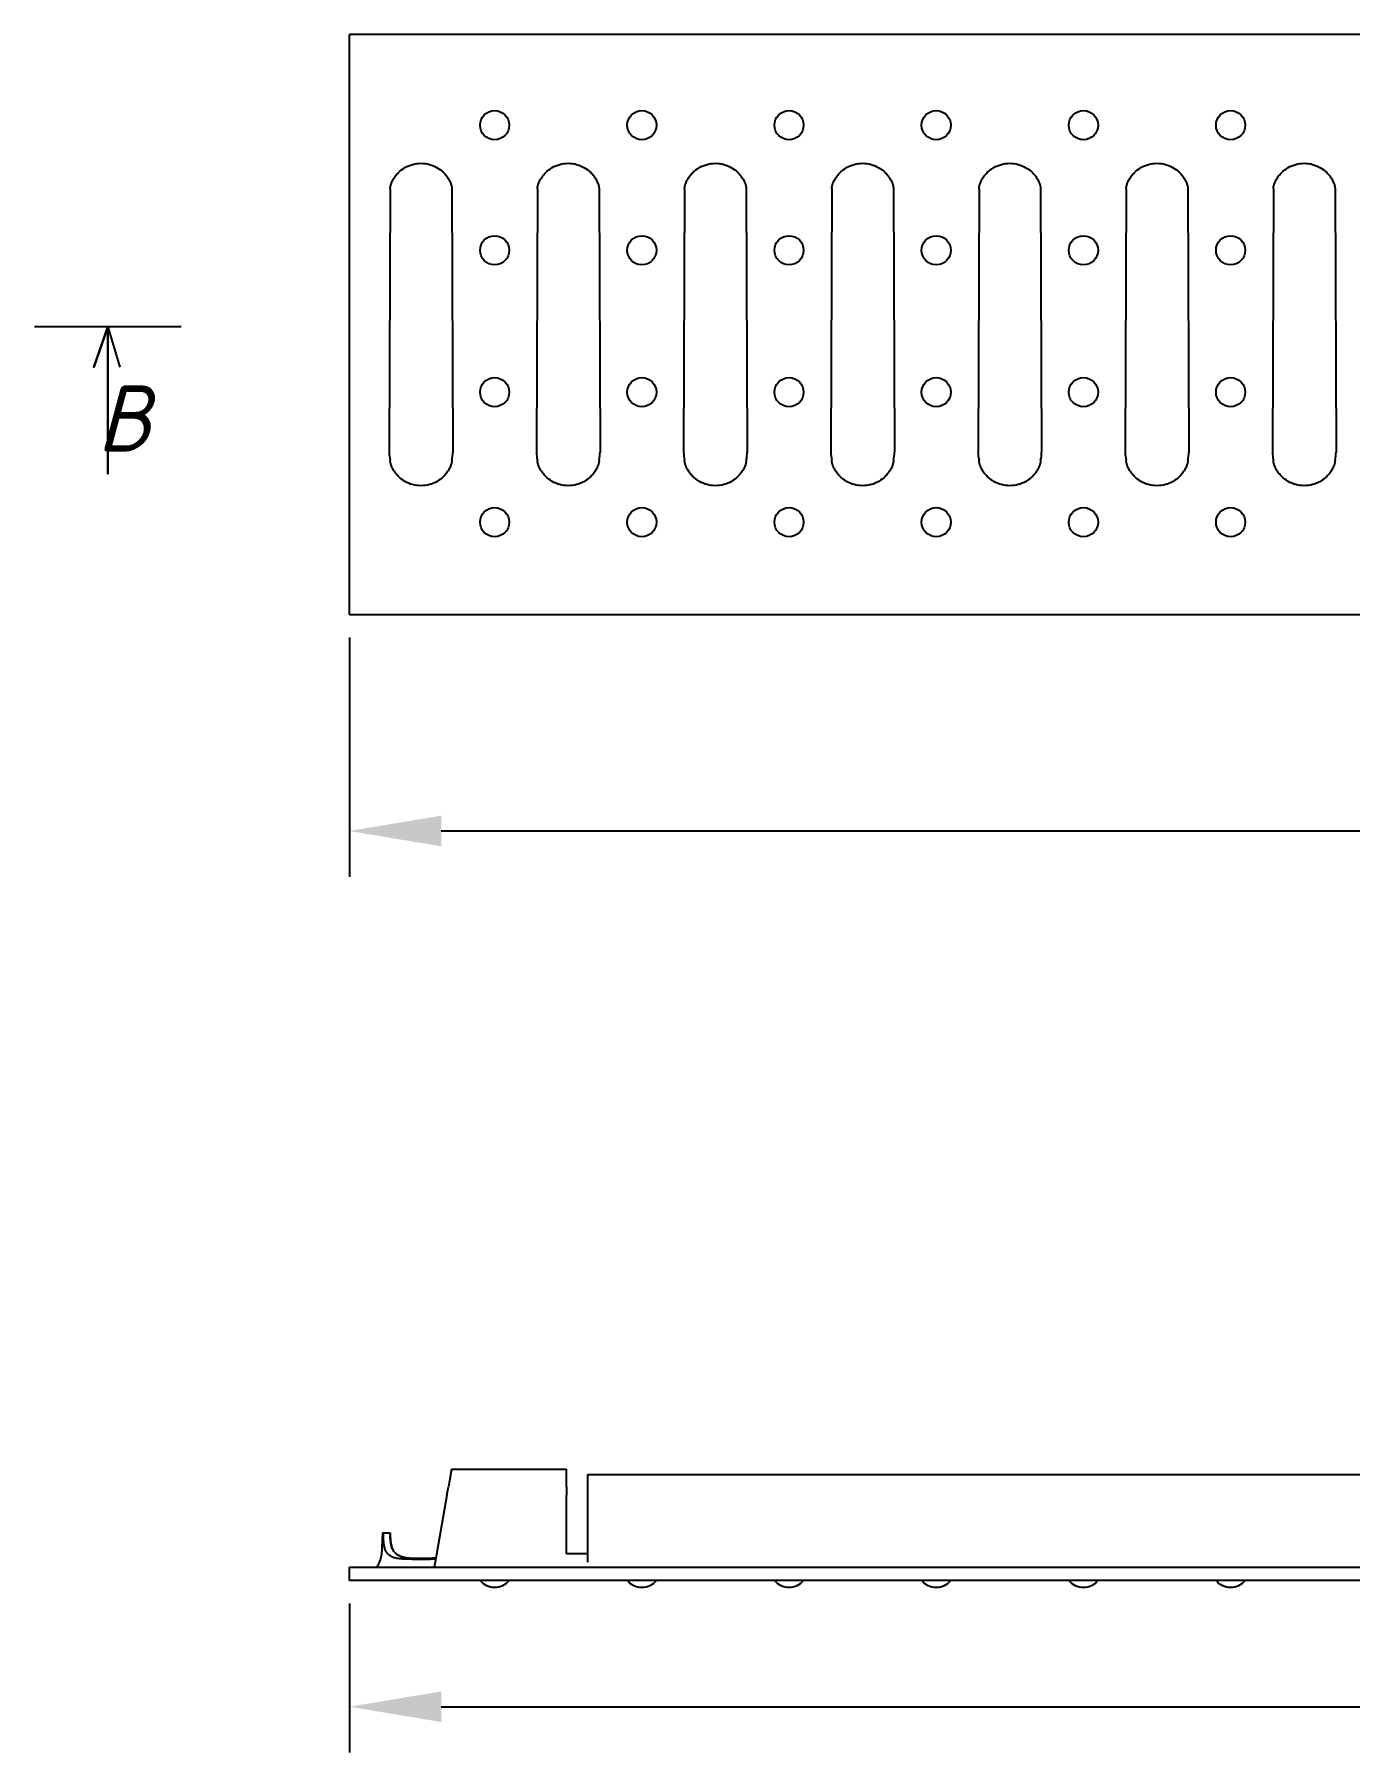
# Model space of a CAD drawing. Header units: millimetres. Extents: x 29006 to 29645, y 5570 to 5801.
# Drawn here: x 29009.59 to 29045.4, y 5715.11 to 5761.89 of the extents above; entities that cross this region are included whole.
import ezdxf

# ---------------------------------------------------------------- set-up
doc = ezdxf.new("R2010")
doc.units = ezdxf.units.MM
doc.styles.add('GOST-2.304_Type-B_italic', font='')
doc.styles.get('GOST-2.304_Type-B_italic').set_extended_font_data('GOST Common', italic=True)
doc.dimstyles.new('ISO-25', dxfattribs={"dimtxt": 2.5, "dimasz": 2.5, "dimexe": 1.25, "dimexo": 0.625, "dimtad": 1, "dimtoh": 1, "dimtxsty": 'GOST-2.304_Type-B_italic', "dimcen": 2.5, "dimadec": 0, "dimazin": 0, "dimtfac": 1, "dimtmove": 0, "dimatfit": 3, "dimfxl": 1, "dimarcsym": 0})

# ---------------------------------------------------------------- blocks, each defined once
blk = doc.blocks.new('*D45')
at = {"color": 0, "lineweight": -2, "transparency": 16777216}
for p, q in [((29018.167, 5745.463), (29018.167, 5738.948)), ((29118.167, 5745.463), (29118.167, 5738.948)), ((29020.667, 5740.198), (29115.667, 5740.198))]:
    blk.add_line(p, q, dxfattribs=at)
at = {"color": 0, "transparency": 16777216}
for points in [[(29020.667, 5740.614), (29020.667, 5739.781), (29018.167, 5740.198)], [(29115.667, 5740.614), (29115.667, 5739.781), (29118.167, 5740.198)]]:
    blk.add_solid(points, dxfattribs=at)
at = {"layer": 'Defpoints', "color": 0, "transparency": 16777216}
for p in [(29018.167, 5746.088), (29118.167, 5746.088), (29118.167, 5740.198)]:
    blk.add_point(p, dxfattribs=at)
at = {"color": 0, "transparency": 16777216, "insert": (29068.167, 5742.073), "char_height": 2.5, "attachment_point": 5, "style": 'GOST-2.304_Type-B_italic'}
blk.add_mtext('1000', dxfattribs=at)
blk = doc.blocks.new('*D46')
at = {"color": 0, "lineweight": -2, "transparency": 16777216}
for p, q in [((29018.167, 5719.17), (29018.167, 5715.106)), ((29117.987, 5719.17), (29117.987, 5715.106)), ((29020.667, 5716.356), (29115.487, 5716.356))]:
    blk.add_line(p, q, dxfattribs=at)
at = {"color": 0, "transparency": 16777216}
for points in [[(29020.667, 5716.773), (29020.667, 5715.939), (29018.167, 5716.356)], [(29115.487, 5716.773), (29115.487, 5715.939), (29117.987, 5716.356)]]:
    blk.add_solid(points, dxfattribs=at)
at = {"layer": 'Defpoints', "color": 0, "transparency": 16777216}
for p in [(29018.167, 5719.795), (29117.987, 5719.795), (29117.987, 5716.356)]:
    blk.add_point(p, dxfattribs=at)
at = {"color": 0, "transparency": 16777216, "insert": (29068.077, 5718.231), "char_height": 2.5, "attachment_point": 5, "style": 'GOST-2.304_Type-B_italic'}
blk.add_mtext('1000', dxfattribs=at)

msp = doc.modelspace()

# ---------------------------------------------------------------- linework, layer by layer
at = {"color": 0}
for p, q in [((29018.167, 5746.088), (29018.167, 5761.887)), ((29068.038, 5761.887), (29018.167, 5761.887)), ((29019.281, 5757.682), (29019.253, 5750.509)), ((29020.957, 5757.682), (29020.985, 5750.509)), ((29023.288, 5757.682), (29023.26, 5750.509)), ((29024.964, 5757.682), (29024.992, 5750.509)), ((29027.295, 5757.682), (29027.267, 5750.509)), ((29028.971, 5757.682), (29028.999, 5750.509)), ((29031.302, 5757.696), (29031.274, 5750.523)), ((29032.979, 5757.696), (29033.006, 5750.523)), ((29035.309, 5757.682), (29035.282, 5750.509)), ((29036.986, 5757.682), (29037.013, 5750.509)), ((29039.316, 5757.682), (29039.289, 5750.509)), ((29040.993, 5757.682), (29041.02, 5750.509)), ((29043.323, 5757.682), (29043.296, 5750.509)), ((29045, 5757.682), (29045.028, 5750.509)), ((29018.167, 5746.088), (29068.038, 5746.088)), ((29018.167, 5742.768), (29018.167, 5742.588)), ((29020.947, 5722.825), (29020.862, 5722.343)), ((29020.947, 5722.825), (29024.083, 5722.825)), ((29024.083, 5722.343), (29024.083, 5722.825)), ((29024.661, 5722.219), (29024.661, 5722.681)), ((29024.661, 5722.681), (29068.038, 5722.681)), ((29020.822, 5722.117), (29020.862, 5722.343)), ((29024.083, 5722.343), (29024.083, 5722.117)), ((29024.661, 5721.975), (29024.661, 5722.219)), ((29020.822, 5722.117), (29020.5, 5720.291)), ((29024.083, 5720.516), (29024.083, 5722.117)), ((29024.661, 5720.329), (29024.661, 5721.975)), ((29019.072, 5721.093), (29019.039, 5720.486)), ((29019.072, 5721.093), (29019.095, 5721.093)), ((29019.095, 5721.093), (29019.281, 5721.093)), ((29019.869, 5720.372), (29020.369, 5720.372)), ((29024.661, 5720.516), (29024.083, 5720.516)), ((29024.661, 5720.291), (29024.661, 5720.329)), ((29018.167, 5720.156), (29068.411, 5720.156)), ((29018.167, 5719.795), (29018.167, 5720.156)), ((29020.5, 5720.291), (29020.476, 5720.156)), ((29068.038, 5719.795), (29018.167, 5719.795)), ((29022.118, 5719.607), (29022.126, 5719.607)), ((29026.126, 5719.607), (29026.134, 5719.607)), ((29030.133, 5719.607), (29030.141, 5719.607)), ((29034.14, 5719.607), (29034.148, 5719.607)), ((29038.147, 5719.607), (29038.155, 5719.607)), ((29042.154, 5719.607), (29042.162, 5719.607))]:
    msp.add_line(p, q, dxfattribs=at)
at = {"color": 0, "flags": 128}
for points in [[(29019.505, 5758.124), (29019.545, 5758.16), (29019.587, 5758.195), (29019.633, 5758.228), (29019.68, 5758.258), (29019.731, 5758.285), (29019.782, 5758.309), (29019.836, 5758.329), (29019.891, 5758.346), (29019.947, 5758.359), (29020.004, 5758.369), (29020.062, 5758.374), (29020.12, 5758.376), (29020.178, 5758.374), (29020.235, 5758.368), (29020.292, 5758.359), (29020.348, 5758.345), (29020.403, 5758.329), (29020.457, 5758.308), (29020.509, 5758.284), (29020.559, 5758.257), (29020.606, 5758.227), (29020.65, 5758.195), (29020.693, 5758.16), (29020.733, 5758.124)], [(29023.512, 5758.124), (29023.552, 5758.16), (29023.595, 5758.195), (29023.64, 5758.228), (29023.688, 5758.258), (29023.738, 5758.285), (29023.79, 5758.309), (29023.843, 5758.329), (29023.898, 5758.346), (29023.955, 5758.359), (29024.012, 5758.369), (29024.069, 5758.374), (29024.127, 5758.376), (29024.185, 5758.374), (29024.242, 5758.368), (29024.299, 5758.359), (29024.355, 5758.345), (29024.41, 5758.329), (29024.464, 5758.308), (29024.516, 5758.284), (29024.566, 5758.257), (29024.613, 5758.227), (29024.658, 5758.195), (29024.7, 5758.16), (29024.74, 5758.124)], [(29027.519, 5758.124), (29027.559, 5758.16), (29027.602, 5758.195), (29027.647, 5758.228), (29027.695, 5758.258), (29027.745, 5758.285), (29027.797, 5758.309), (29027.85, 5758.329), (29027.906, 5758.346), (29027.962, 5758.359), (29028.019, 5758.369), (29028.076, 5758.374), (29028.134, 5758.376), (29028.192, 5758.374), (29028.25, 5758.368), (29028.307, 5758.359), (29028.363, 5758.345), (29028.418, 5758.329), (29028.471, 5758.308), (29028.523, 5758.284), (29028.573, 5758.257), (29028.62, 5758.227), (29028.665, 5758.195), (29028.707, 5758.16), (29028.747, 5758.124)], [(29031.526, 5758.124), (29031.566, 5758.16), (29031.609, 5758.195), (29031.654, 5758.228), (29031.702, 5758.258), (29031.752, 5758.285), (29031.804, 5758.309), (29031.858, 5758.329), (29031.913, 5758.346), (29031.969, 5758.359), (29032.026, 5758.369), (29032.083, 5758.374), (29032.141, 5758.376), (29032.199, 5758.374), (29032.257, 5758.368), (29032.314, 5758.359), (29032.37, 5758.345), (29032.425, 5758.329), (29032.478, 5758.308), (29032.53, 5758.284), (29032.58, 5758.257), (29032.627, 5758.227), (29032.672, 5758.195), (29032.714, 5758.16), (29032.754, 5758.124)], [(29035.534, 5758.124), (29035.574, 5758.16), (29035.616, 5758.195), (29035.661, 5758.228), (29035.709, 5758.258), (29035.759, 5758.285), (29035.811, 5758.309), (29035.865, 5758.329), (29035.92, 5758.346), (29035.976, 5758.359), (29036.033, 5758.369), (29036.091, 5758.374), (29036.148, 5758.376), (29036.206, 5758.374), (29036.264, 5758.368), (29036.321, 5758.359), (29036.377, 5758.345), (29036.432, 5758.329), (29036.486, 5758.308), (29036.538, 5758.284), (29036.587, 5758.257), (29036.634, 5758.227), (29036.679, 5758.195), (29036.721, 5758.16), (29036.761, 5758.124)], [(29039.541, 5758.124), (29039.581, 5758.16), (29039.623, 5758.195), (29039.668, 5758.228), (29039.716, 5758.258), (29039.766, 5758.285), (29039.818, 5758.309), (29039.872, 5758.329), (29039.927, 5758.346), (29039.983, 5758.359), (29040.04, 5758.369), (29040.098, 5758.374), (29040.156, 5758.376), (29040.214, 5758.374), (29040.271, 5758.368), (29040.328, 5758.359), (29040.384, 5758.345), (29040.439, 5758.329), (29040.493, 5758.308), (29040.545, 5758.284), (29040.594, 5758.257), (29040.642, 5758.227), (29040.686, 5758.195), (29040.729, 5758.16), (29040.769, 5758.124)], [(29043.548, 5758.124), (29043.588, 5758.16), (29043.63, 5758.195), (29043.675, 5758.228), (29043.723, 5758.258), (29043.773, 5758.285), (29043.825, 5758.309), (29043.879, 5758.329), (29043.934, 5758.346), (29043.99, 5758.359), (29044.047, 5758.369), (29044.105, 5758.374), (29044.163, 5758.376), (29044.221, 5758.374), (29044.278, 5758.368), (29044.335, 5758.359), (29044.391, 5758.345), (29044.446, 5758.329), (29044.5, 5758.308), (29044.552, 5758.284), (29044.602, 5758.257), (29044.649, 5758.227), (29044.693, 5758.195), (29044.736, 5758.16), (29044.776, 5758.124)], [(29019.281, 5757.682), (29019.28, 5757.688), (29019.28, 5757.696), (29019.281, 5757.706), (29019.282, 5757.717), (29019.284, 5757.729), (29019.287, 5757.742), (29019.29, 5757.757), (29019.294, 5757.773), (29019.299, 5757.79), (29019.304, 5757.808), (29019.311, 5757.827), (29019.318, 5757.846), (29019.326, 5757.866), (29019.336, 5757.887), (29019.347, 5757.91), (29019.359, 5757.933), (29019.373, 5757.957), (29019.388, 5757.982), (29019.405, 5758.007), (29019.423, 5758.031), (29019.442, 5758.056), (29019.462, 5758.079), (29019.483, 5758.101), (29019.505, 5758.124)], [(29020.733, 5758.124), (29020.755, 5758.101), (29020.775, 5758.079), (29020.795, 5758.056), (29020.814, 5758.031), (29020.833, 5758.007), (29020.849, 5757.982), (29020.865, 5757.957), (29020.879, 5757.933), (29020.891, 5757.91), (29020.902, 5757.887), (29020.912, 5757.866), (29020.92, 5757.846), (29020.927, 5757.827), (29020.934, 5757.808), (29020.939, 5757.79), (29020.944, 5757.773), (29020.948, 5757.757), (29020.951, 5757.742), (29020.954, 5757.729), (29020.955, 5757.717), (29020.957, 5757.706), (29020.957, 5757.696), (29020.957, 5757.688), (29020.957, 5757.682)], [(29023.288, 5757.682), (29023.287, 5757.688), (29023.288, 5757.696), (29023.288, 5757.706), (29023.29, 5757.717), (29023.291, 5757.729), (29023.294, 5757.742), (29023.297, 5757.757), (29023.301, 5757.773), (29023.306, 5757.79), (29023.311, 5757.808), (29023.318, 5757.827), (29023.325, 5757.846), (29023.333, 5757.866), (29023.343, 5757.887), (29023.354, 5757.91), (29023.366, 5757.933), (29023.38, 5757.957), (29023.395, 5757.982), (29023.412, 5758.007), (29023.43, 5758.031), (29023.45, 5758.056), (29023.469, 5758.079), (29023.49, 5758.101), (29023.512, 5758.124)], [(29024.74, 5758.124), (29024.762, 5758.101), (29024.783, 5758.079), (29024.802, 5758.056), (29024.822, 5758.031), (29024.84, 5758.007), (29024.857, 5757.982), (29024.872, 5757.957), (29024.886, 5757.933), (29024.898, 5757.91), (29024.909, 5757.887), (29024.919, 5757.866), (29024.927, 5757.846), (29024.934, 5757.827), (29024.941, 5757.808), (29024.946, 5757.79), (29024.951, 5757.773), (29024.955, 5757.757), (29024.958, 5757.742), (29024.961, 5757.729), (29024.962, 5757.717), (29024.964, 5757.706), (29024.964, 5757.696), (29024.965, 5757.688), (29024.964, 5757.682)], [(29027.295, 5757.682), (29027.295, 5757.688), (29027.295, 5757.696), (29027.295, 5757.706), (29027.297, 5757.717), (29027.298, 5757.729), (29027.301, 5757.742), (29027.304, 5757.757), (29027.308, 5757.773), (29027.313, 5757.79), (29027.318, 5757.808), (29027.325, 5757.827), (29027.332, 5757.846), (29027.34, 5757.866), (29027.35, 5757.887), (29027.361, 5757.91), (29027.373, 5757.933), (29027.387, 5757.957), (29027.403, 5757.982), (29027.419, 5758.007), (29027.438, 5758.031), (29027.457, 5758.056), (29027.477, 5758.079), (29027.497, 5758.101), (29027.519, 5758.124)], [(29028.747, 5758.124), (29028.769, 5758.101), (29028.79, 5758.079), (29028.81, 5758.056), (29028.829, 5758.031), (29028.847, 5758.007), (29028.864, 5757.982), (29028.879, 5757.957), (29028.893, 5757.933), (29028.905, 5757.91), (29028.916, 5757.887), (29028.926, 5757.866), (29028.934, 5757.846), (29028.941, 5757.827), (29028.948, 5757.808), (29028.953, 5757.79), (29028.958, 5757.773), (29028.962, 5757.757), (29028.965, 5757.742), (29028.968, 5757.729), (29028.97, 5757.717), (29028.971, 5757.706), (29028.972, 5757.696), (29028.972, 5757.688), (29028.971, 5757.682)], [(29031.302, 5757.682), (29031.302, 5757.688), (29031.302, 5757.696), (29031.303, 5757.706), (29031.304, 5757.717), (29031.306, 5757.729), (29031.308, 5757.742), (29031.311, 5757.757), (29031.315, 5757.773), (29031.32, 5757.79), (29031.326, 5757.808), (29031.332, 5757.827), (29031.339, 5757.846), (29031.348, 5757.866), (29031.357, 5757.887), (29031.368, 5757.91), (29031.38, 5757.933), (29031.394, 5757.957), (29031.41, 5757.982), (29031.427, 5758.007), (29031.445, 5758.031), (29031.464, 5758.056), (29031.484, 5758.079), (29031.504, 5758.101), (29031.526, 5758.124)], [(29032.754, 5758.124), (29032.776, 5758.101), (29032.797, 5758.079), (29032.817, 5758.056), (29032.836, 5758.031), (29032.854, 5758.007), (29032.871, 5757.982), (29032.886, 5757.957), (29032.9, 5757.933), (29032.913, 5757.91), (29032.924, 5757.887), (29032.933, 5757.866), (29032.941, 5757.846), (29032.949, 5757.827), (29032.955, 5757.808), (29032.961, 5757.79), (29032.965, 5757.773), (29032.969, 5757.757), (29032.972, 5757.742), (29032.975, 5757.729), (29032.977, 5757.717), (29032.978, 5757.706), (29032.979, 5757.696), (29032.979, 5757.688), (29032.979, 5757.682)], [(29035.309, 5757.682), (29035.309, 5757.688), (29035.309, 5757.696), (29035.31, 5757.706), (29035.311, 5757.717), (29035.313, 5757.729), (29035.315, 5757.742), (29035.318, 5757.757), (29035.322, 5757.773), (29035.327, 5757.79), (29035.333, 5757.808), (29035.339, 5757.827), (29035.346, 5757.846), (29035.355, 5757.866), (29035.364, 5757.887), (29035.375, 5757.91), (29035.388, 5757.933), (29035.401, 5757.957), (29035.417, 5757.982), (29035.434, 5758.007), (29035.452, 5758.031), (29035.471, 5758.056), (29035.491, 5758.079), (29035.512, 5758.101), (29035.534, 5758.124)], [(29036.761, 5758.124), (29036.783, 5758.101), (29036.804, 5758.079), (29036.824, 5758.056), (29036.843, 5758.031), (29036.861, 5758.007), (29036.878, 5757.982), (29036.893, 5757.957), (29036.907, 5757.933), (29036.92, 5757.91), (29036.931, 5757.887), (29036.94, 5757.866), (29036.948, 5757.846), (29036.956, 5757.827), (29036.962, 5757.808), (29036.968, 5757.79), (29036.973, 5757.773), (29036.976, 5757.757), (29036.98, 5757.742), (29036.982, 5757.729), (29036.984, 5757.717), (29036.985, 5757.706), (29036.986, 5757.696), (29036.986, 5757.688), (29036.986, 5757.682)], [(29039.316, 5757.682), (29039.316, 5757.688), (29039.316, 5757.696), (29039.317, 5757.706), (29039.318, 5757.717), (29039.32, 5757.729), (29039.322, 5757.742), (29039.326, 5757.757), (29039.33, 5757.773), (29039.334, 5757.79), (29039.34, 5757.808), (29039.346, 5757.827), (29039.354, 5757.846), (29039.362, 5757.866), (29039.371, 5757.887), (29039.382, 5757.91), (29039.395, 5757.933), (29039.409, 5757.957), (29039.424, 5757.982), (29039.441, 5758.007), (29039.459, 5758.031), (29039.478, 5758.056), (29039.498, 5758.079), (29039.519, 5758.101), (29039.541, 5758.124)], [(29040.769, 5758.124), (29040.79, 5758.101), (29040.811, 5758.079), (29040.831, 5758.056), (29040.85, 5758.031), (29040.868, 5758.007), (29040.885, 5757.982), (29040.901, 5757.957), (29040.915, 5757.933), (29040.927, 5757.91), (29040.938, 5757.887), (29040.947, 5757.866), (29040.956, 5757.846), (29040.963, 5757.827), (29040.969, 5757.808), (29040.975, 5757.79), (29040.98, 5757.773), (29040.984, 5757.757), (29040.987, 5757.742), (29040.989, 5757.729), (29040.991, 5757.717), (29040.992, 5757.706), (29040.993, 5757.696), (29040.993, 5757.688), (29040.993, 5757.682)], [(29043.323, 5757.682), (29043.323, 5757.688), (29043.323, 5757.696), (29043.324, 5757.706), (29043.325, 5757.717), (29043.327, 5757.729), (29043.33, 5757.742), (29043.333, 5757.757), (29043.337, 5757.773), (29043.341, 5757.79), (29043.347, 5757.808), (29043.353, 5757.827), (29043.361, 5757.846), (29043.369, 5757.866), (29043.379, 5757.887), (29043.389, 5757.91), (29043.402, 5757.933), (29043.416, 5757.957), (29043.431, 5757.982), (29043.448, 5758.007), (29043.466, 5758.031), (29043.485, 5758.056), (29043.505, 5758.079), (29043.526, 5758.101), (29043.548, 5758.124)], [(29044.776, 5758.124), (29044.798, 5758.101), (29044.818, 5758.079), (29044.838, 5758.056), (29044.857, 5758.031), (29044.875, 5758.007), (29044.892, 5757.982), (29044.908, 5757.957), (29044.922, 5757.933), (29044.934, 5757.91), (29044.945, 5757.887), (29044.954, 5757.866), (29044.963, 5757.846), (29044.97, 5757.827), (29044.977, 5757.808), (29044.982, 5757.79), (29044.987, 5757.773), (29044.991, 5757.757), (29044.994, 5757.742), (29044.996, 5757.729), (29044.998, 5757.717), (29044.999, 5757.706), (29045, 5757.696), (29045, 5757.688), (29045, 5757.682)], [(29019.505, 5749.851), (29019.483, 5749.873), (29019.462, 5749.895), (29019.442, 5749.919), (29019.423, 5749.943), (29019.405, 5749.967), (29019.388, 5749.992), (29019.373, 5750.017), (29019.359, 5750.041), (29019.347, 5750.065), (29019.336, 5750.087), (29019.326, 5750.108), (29019.318, 5750.128), (29019.311, 5750.148), (29019.304, 5750.166), (29019.299, 5750.184), (29019.294, 5750.201), (29019.29, 5750.217), (29019.287, 5750.232), (29019.284, 5750.246), (29019.282, 5750.258), (29019.281, 5750.268), (29019.28, 5750.278), (29019.28, 5750.286), (29019.281, 5750.292)], [(29020.957, 5750.292), (29020.957, 5750.286), (29020.957, 5750.278), (29020.957, 5750.268), (29020.955, 5750.258), (29020.954, 5750.246), (29020.951, 5750.232), (29020.948, 5750.217), (29020.944, 5750.201), (29020.939, 5750.184), (29020.934, 5750.166), (29020.927, 5750.148), (29020.92, 5750.128), (29020.912, 5750.108), (29020.902, 5750.087), (29020.891, 5750.065), (29020.879, 5750.041), (29020.865, 5750.017), (29020.849, 5749.992), (29020.833, 5749.967), (29020.814, 5749.943), (29020.795, 5749.919), (29020.775, 5749.895), (29020.755, 5749.873), (29020.733, 5749.851)], [(29023.512, 5749.851), (29023.49, 5749.873), (29023.469, 5749.895), (29023.45, 5749.919), (29023.43, 5749.943), (29023.412, 5749.967), (29023.395, 5749.992), (29023.38, 5750.017), (29023.366, 5750.041), (29023.354, 5750.065), (29023.343, 5750.087), (29023.333, 5750.108), (29023.325, 5750.128), (29023.318, 5750.148), (29023.311, 5750.166), (29023.306, 5750.184), (29023.301, 5750.201), (29023.297, 5750.217), (29023.294, 5750.232), (29023.291, 5750.246), (29023.29, 5750.258), (29023.288, 5750.268), (29023.288, 5750.278), (29023.287, 5750.286), (29023.288, 5750.292)], [(29024.964, 5750.292), (29024.965, 5750.286), (29024.964, 5750.278), (29024.964, 5750.268), (29024.962, 5750.258), (29024.961, 5750.246), (29024.958, 5750.232), (29024.955, 5750.217), (29024.951, 5750.201), (29024.946, 5750.184), (29024.941, 5750.166), (29024.934, 5750.148), (29024.927, 5750.128), (29024.919, 5750.108), (29024.909, 5750.087), (29024.898, 5750.065), (29024.886, 5750.041), (29024.872, 5750.017), (29024.857, 5749.992), (29024.84, 5749.967), (29024.822, 5749.943), (29024.802, 5749.919), (29024.783, 5749.895), (29024.762, 5749.873), (29024.74, 5749.851)], [(29027.519, 5749.851), (29027.497, 5749.873), (29027.477, 5749.895), (29027.457, 5749.919), (29027.438, 5749.943), (29027.419, 5749.967), (29027.403, 5749.992), (29027.387, 5750.017), (29027.373, 5750.041), (29027.361, 5750.065), (29027.35, 5750.087), (29027.34, 5750.108), (29027.332, 5750.128), (29027.325, 5750.148), (29027.318, 5750.166), (29027.313, 5750.184), (29027.308, 5750.201), (29027.304, 5750.217), (29027.301, 5750.232), (29027.298, 5750.246), (29027.297, 5750.258), (29027.295, 5750.268), (29027.295, 5750.278), (29027.295, 5750.286), (29027.295, 5750.292)], [(29028.971, 5750.292), (29028.972, 5750.286), (29028.972, 5750.278), (29028.971, 5750.268), (29028.97, 5750.258), (29028.968, 5750.246), (29028.965, 5750.232), (29028.962, 5750.217), (29028.958, 5750.201), (29028.953, 5750.184), (29028.948, 5750.166), (29028.941, 5750.148), (29028.934, 5750.128), (29028.926, 5750.108), (29028.916, 5750.087), (29028.905, 5750.065), (29028.893, 5750.041), (29028.879, 5750.017), (29028.864, 5749.992), (29028.847, 5749.967), (29028.829, 5749.943), (29028.81, 5749.919), (29028.79, 5749.895), (29028.769, 5749.873), (29028.747, 5749.851)], [(29031.526, 5749.851), (29031.504, 5749.873), (29031.484, 5749.895), (29031.464, 5749.919), (29031.445, 5749.943), (29031.427, 5749.967), (29031.41, 5749.992), (29031.394, 5750.017), (29031.38, 5750.041), (29031.368, 5750.065), (29031.357, 5750.087), (29031.348, 5750.108), (29031.339, 5750.128), (29031.332, 5750.148), (29031.326, 5750.166), (29031.32, 5750.184), (29031.315, 5750.201), (29031.311, 5750.217), (29031.308, 5750.232), (29031.306, 5750.246), (29031.304, 5750.258), (29031.303, 5750.268), (29031.302, 5750.278), (29031.302, 5750.286), (29031.302, 5750.292)], [(29032.979, 5750.292), (29032.979, 5750.286), (29032.979, 5750.278), (29032.978, 5750.268), (29032.977, 5750.258), (29032.975, 5750.246), (29032.972, 5750.232), (29032.969, 5750.217), (29032.965, 5750.201), (29032.961, 5750.184), (29032.955, 5750.166), (29032.949, 5750.148), (29032.941, 5750.128), (29032.933, 5750.108), (29032.924, 5750.087), (29032.913, 5750.065), (29032.9, 5750.041), (29032.886, 5750.017), (29032.871, 5749.992), (29032.854, 5749.967), (29032.836, 5749.943), (29032.817, 5749.919), (29032.797, 5749.895), (29032.776, 5749.873), (29032.754, 5749.851)], [(29035.534, 5749.851), (29035.512, 5749.873), (29035.491, 5749.895), (29035.471, 5749.919), (29035.452, 5749.943), (29035.434, 5749.967), (29035.417, 5749.992), (29035.401, 5750.017), (29035.388, 5750.041), (29035.375, 5750.065), (29035.364, 5750.087), (29035.355, 5750.108), (29035.346, 5750.128), (29035.339, 5750.148), (29035.333, 5750.166), (29035.327, 5750.184), (29035.322, 5750.201), (29035.318, 5750.217), (29035.315, 5750.232), (29035.313, 5750.246), (29035.311, 5750.258), (29035.31, 5750.268), (29035.309, 5750.278), (29035.309, 5750.286), (29035.309, 5750.292)], [(29036.986, 5750.292), (29036.986, 5750.286), (29036.986, 5750.278), (29036.985, 5750.268), (29036.984, 5750.258), (29036.982, 5750.246), (29036.98, 5750.232), (29036.976, 5750.217), (29036.973, 5750.201), (29036.968, 5750.184), (29036.962, 5750.166), (29036.956, 5750.148), (29036.948, 5750.128), (29036.94, 5750.108), (29036.931, 5750.087), (29036.92, 5750.065), (29036.907, 5750.041), (29036.893, 5750.017), (29036.878, 5749.992), (29036.861, 5749.967), (29036.843, 5749.943), (29036.824, 5749.919), (29036.804, 5749.895), (29036.783, 5749.873), (29036.761, 5749.851)], [(29039.541, 5749.851), (29039.519, 5749.873), (29039.498, 5749.895), (29039.478, 5749.919), (29039.459, 5749.943), (29039.441, 5749.967), (29039.424, 5749.992), (29039.409, 5750.017), (29039.395, 5750.041), (29039.382, 5750.065), (29039.371, 5750.087), (29039.362, 5750.108), (29039.354, 5750.128), (29039.346, 5750.148), (29039.34, 5750.166), (29039.334, 5750.184), (29039.33, 5750.201), (29039.326, 5750.217), (29039.322, 5750.232), (29039.32, 5750.246), (29039.318, 5750.258), (29039.317, 5750.268), (29039.316, 5750.278), (29039.316, 5750.286), (29039.316, 5750.292)], [(29040.993, 5750.292), (29040.993, 5750.286), (29040.993, 5750.278), (29040.992, 5750.268), (29040.991, 5750.258), (29040.989, 5750.246), (29040.987, 5750.232), (29040.984, 5750.217), (29040.98, 5750.201), (29040.975, 5750.184), (29040.969, 5750.166), (29040.963, 5750.148), (29040.956, 5750.128), (29040.947, 5750.108), (29040.938, 5750.087), (29040.927, 5750.065), (29040.915, 5750.041), (29040.901, 5750.017), (29040.885, 5749.992), (29040.868, 5749.967), (29040.85, 5749.943), (29040.831, 5749.919), (29040.811, 5749.895), (29040.79, 5749.873), (29040.769, 5749.851)], [(29043.548, 5749.851), (29043.526, 5749.873), (29043.505, 5749.895), (29043.485, 5749.919), (29043.466, 5749.943), (29043.448, 5749.967), (29043.431, 5749.992), (29043.416, 5750.017), (29043.402, 5750.041), (29043.389, 5750.065), (29043.379, 5750.087), (29043.369, 5750.108), (29043.361, 5750.128), (29043.353, 5750.148), (29043.347, 5750.166), (29043.341, 5750.184), (29043.337, 5750.201), (29043.333, 5750.217), (29043.33, 5750.232), (29043.327, 5750.246), (29043.325, 5750.258), (29043.324, 5750.268), (29043.323, 5750.278), (29043.323, 5750.286), (29043.323, 5750.292)], [(29045, 5750.292), (29045, 5750.286), (29045, 5750.278), (29044.999, 5750.268), (29044.998, 5750.258), (29044.996, 5750.246), (29044.994, 5750.232), (29044.991, 5750.217), (29044.987, 5750.201), (29044.982, 5750.184), (29044.977, 5750.166), (29044.97, 5750.148), (29044.963, 5750.128), (29044.954, 5750.108), (29044.945, 5750.087), (29044.934, 5750.065), (29044.922, 5750.041), (29044.908, 5750.017), (29044.892, 5749.992), (29044.875, 5749.967), (29044.857, 5749.943), (29044.838, 5749.919), (29044.818, 5749.895), (29044.798, 5749.873), (29044.776, 5749.851)], [(29020.733, 5749.851), (29020.693, 5749.814), (29020.65, 5749.779), (29020.605, 5749.747), (29020.558, 5749.717), (29020.508, 5749.689), (29020.456, 5749.666), (29020.402, 5749.645), (29020.347, 5749.628), (29020.291, 5749.615), (29020.234, 5749.606), (29020.176, 5749.6), (29020.119, 5749.598), (29020.061, 5749.6), (29020.004, 5749.606), (29019.947, 5749.615), (29019.89, 5749.628), (29019.835, 5749.645), (29019.782, 5749.666), (29019.73, 5749.689), (29019.68, 5749.716), (29019.633, 5749.746), (29019.587, 5749.779), (29019.545, 5749.814), (29019.505, 5749.851)], [(29024.74, 5749.851), (29024.7, 5749.814), (29024.658, 5749.779), (29024.613, 5749.747), (29024.565, 5749.717), (29024.515, 5749.689), (29024.463, 5749.666), (29024.409, 5749.645), (29024.354, 5749.628), (29024.298, 5749.615), (29024.241, 5749.606), (29024.184, 5749.6), (29024.126, 5749.598), (29024.068, 5749.6), (29024.011, 5749.606), (29023.954, 5749.615), (29023.898, 5749.628), (29023.843, 5749.645), (29023.789, 5749.666), (29023.737, 5749.689), (29023.688, 5749.716), (29023.64, 5749.746), (29023.594, 5749.779), (29023.552, 5749.814), (29023.512, 5749.851)], [(29028.747, 5749.851), (29028.707, 5749.814), (29028.665, 5749.779), (29028.62, 5749.747), (29028.572, 5749.717), (29028.522, 5749.689), (29028.47, 5749.666), (29028.416, 5749.645), (29028.361, 5749.628), (29028.305, 5749.615), (29028.248, 5749.606), (29028.191, 5749.6), (29028.133, 5749.598), (29028.075, 5749.6), (29028.018, 5749.606), (29027.961, 5749.615), (29027.905, 5749.628), (29027.85, 5749.645), (29027.796, 5749.666), (29027.745, 5749.689), (29027.695, 5749.716), (29027.647, 5749.746), (29027.602, 5749.779), (29027.559, 5749.814), (29027.519, 5749.851)], [(29032.754, 5749.851), (29032.714, 5749.814), (29032.672, 5749.779), (29032.627, 5749.747), (29032.579, 5749.717), (29032.529, 5749.689), (29032.477, 5749.666), (29032.424, 5749.645), (29032.369, 5749.628), (29032.312, 5749.615), (29032.255, 5749.606), (29032.198, 5749.6), (29032.14, 5749.598), (29032.083, 5749.6), (29032.025, 5749.606), (29031.968, 5749.615), (29031.912, 5749.628), (29031.857, 5749.645), (29031.804, 5749.666), (29031.752, 5749.689), (29031.702, 5749.716), (29031.654, 5749.746), (29031.609, 5749.779), (29031.566, 5749.814), (29031.526, 5749.851)], [(29036.761, 5749.851), (29036.721, 5749.814), (29036.679, 5749.779), (29036.634, 5749.747), (29036.586, 5749.717), (29036.536, 5749.689), (29036.484, 5749.666), (29036.431, 5749.645), (29036.376, 5749.628), (29036.32, 5749.615), (29036.263, 5749.606), (29036.205, 5749.6), (29036.147, 5749.598), (29036.09, 5749.6), (29036.032, 5749.606), (29035.975, 5749.615), (29035.919, 5749.628), (29035.864, 5749.645), (29035.811, 5749.666), (29035.759, 5749.689), (29035.709, 5749.716), (29035.661, 5749.746), (29035.616, 5749.779), (29035.573, 5749.814), (29035.534, 5749.851)], [(29040.769, 5749.851), (29040.729, 5749.814), (29040.686, 5749.779), (29040.641, 5749.747), (29040.593, 5749.717), (29040.543, 5749.689), (29040.491, 5749.666), (29040.438, 5749.645), (29040.383, 5749.628), (29040.327, 5749.615), (29040.27, 5749.606), (29040.212, 5749.6), (29040.155, 5749.598), (29040.097, 5749.6), (29040.039, 5749.606), (29039.982, 5749.615), (29039.926, 5749.628), (29039.871, 5749.645), (29039.818, 5749.666), (29039.766, 5749.689), (29039.716, 5749.716), (29039.668, 5749.746), (29039.623, 5749.779), (29039.581, 5749.814), (29039.541, 5749.851)], [(29044.776, 5749.851), (29044.736, 5749.814), (29044.693, 5749.779), (29044.648, 5749.747), (29044.601, 5749.717), (29044.551, 5749.689), (29044.499, 5749.666), (29044.445, 5749.645), (29044.39, 5749.628), (29044.334, 5749.615), (29044.277, 5749.606), (29044.219, 5749.6), (29044.162, 5749.598), (29044.104, 5749.6), (29044.047, 5749.606), (29043.99, 5749.615), (29043.933, 5749.628), (29043.878, 5749.645), (29043.825, 5749.666), (29043.773, 5749.689), (29043.723, 5749.716), (29043.675, 5749.746), (29043.63, 5749.779), (29043.588, 5749.814), (29043.548, 5749.851)], [(29019.249, 5720.486), (29019.232, 5720.501), (29019.216, 5720.517), (29019.201, 5720.535), (29019.187, 5720.554), (29019.175, 5720.573), (29019.164, 5720.593), (29019.154, 5720.614), (29019.145, 5720.635), (29019.137, 5720.658), (29019.13, 5720.682), (29019.123, 5720.706), (29019.118, 5720.732), (29019.113, 5720.759), (29019.108, 5720.786), (29019.105, 5720.814), (29019.102, 5720.843), (29019.099, 5720.873), (29019.097, 5720.903), (29019.096, 5720.934), (29019.095, 5720.965), (29019.094, 5720.997), (29019.094, 5721.029), (29019.094, 5721.061), (29019.095, 5721.093)], [(29019.505, 5720.476), (29019.483, 5720.488), (29019.462, 5720.502), (29019.442, 5720.517), (29019.423, 5720.534), (29019.405, 5720.552), (29019.388, 5720.572), (29019.373, 5720.593), (29019.359, 5720.616), (29019.347, 5720.639), (29019.336, 5720.664), (29019.326, 5720.688), (29019.318, 5720.714), (29019.311, 5720.741), (29019.304, 5720.769), (29019.299, 5720.798), (29019.294, 5720.828), (29019.29, 5720.859), (29019.287, 5720.891), (29019.284, 5720.924), (29019.282, 5720.957), (29019.281, 5720.99), (29019.28, 5721.025), (29019.28, 5721.059), (29019.281, 5721.093)], [(29019.281, 5721.093), (29019.28, 5721.059), (29019.28, 5721.025), (29019.281, 5720.99), (29019.282, 5720.957), (29019.284, 5720.924), (29019.287, 5720.891), (29019.29, 5720.859), (29019.294, 5720.828), (29019.299, 5720.798), (29019.304, 5720.769), (29019.311, 5720.741), (29019.318, 5720.714), (29019.326, 5720.688), (29019.336, 5720.664), (29019.347, 5720.639), (29019.359, 5720.616), (29019.373, 5720.593), (29019.388, 5720.572), (29019.405, 5720.552), (29019.423, 5720.534), (29019.442, 5720.517), (29019.462, 5720.502), (29019.483, 5720.488), (29019.505, 5720.476)], [(29019.869, 5720.372), (29019.837, 5720.372), (29019.805, 5720.372), (29019.773, 5720.372), (29019.742, 5720.373), (29019.711, 5720.373), (29019.681, 5720.374), (29019.651, 5720.375), (29019.621, 5720.377), (29019.592, 5720.379), (29019.564, 5720.381), (29019.536, 5720.384), (29019.509, 5720.387), (29019.483, 5720.391), (29019.457, 5720.395), (29019.432, 5720.401), (29019.408, 5720.407), (29019.385, 5720.413), (29019.363, 5720.421), (29019.342, 5720.429), (29019.322, 5720.439), (29019.303, 5720.449), (29019.284, 5720.46), (29019.266, 5720.473), (29019.249, 5720.486)], [(29020.521, 5720.411), (29020.48, 5720.405), (29020.438, 5720.4), (29020.394, 5720.396), (29020.35, 5720.393), (29020.305, 5720.391), (29020.26, 5720.389), (29020.214, 5720.388), (29020.167, 5720.387), (29020.121, 5720.387), (29020.075, 5720.387), (29020.029, 5720.387), (29019.983, 5720.389), (29019.937, 5720.39), (29019.892, 5720.393), (29019.848, 5720.396), (29019.804, 5720.4), (29019.762, 5720.404), (29019.721, 5720.41), (29019.681, 5720.417), (29019.642, 5720.426), (29019.605, 5720.436), (29019.57, 5720.447), (29019.537, 5720.461), (29019.505, 5720.476)], [(29019.505, 5720.476), (29019.537, 5720.461), (29019.57, 5720.447), (29019.605, 5720.436), (29019.642, 5720.426), (29019.681, 5720.417), (29019.721, 5720.41), (29019.762, 5720.404), (29019.804, 5720.4), (29019.848, 5720.396), (29019.892, 5720.393), (29019.937, 5720.39), (29019.983, 5720.389), (29020.029, 5720.387), (29020.075, 5720.387), (29020.121, 5720.387), (29020.168, 5720.387), (29020.214, 5720.388), (29020.26, 5720.389), (29020.305, 5720.391), (29020.35, 5720.393), (29020.394, 5720.396), (29020.438, 5720.4), (29020.48, 5720.405), (29020.521, 5720.411)], [(29020.514, 5720.373), (29020.508, 5720.373), (29020.503, 5720.373), (29020.497, 5720.373), (29020.491, 5720.372), (29020.485, 5720.372), (29020.479, 5720.372), (29020.473, 5720.372), (29020.467, 5720.372), (29020.461, 5720.372), (29020.455, 5720.372), (29020.449, 5720.372), (29020.443, 5720.372), (29020.437, 5720.372), (29020.431, 5720.372), (29020.425, 5720.372), (29020.419, 5720.372), (29020.412, 5720.372), (29020.406, 5720.372), (29020.4, 5720.372), (29020.394, 5720.372), (29020.388, 5720.372), (29020.381, 5720.372), (29020.375, 5720.372), (29020.369, 5720.372)]]:
    msp.add_lwpolyline(points, dxfattribs=at)
at = {"color": 0, "linetype": 'ByBlock'}
for points in [[(29013.592, 5753.92), (29009.592, 5753.92)], [(29013.592, 5753.92), (29011.592, 5753.92), (29011.592, 5749.92), (29011.592, 5753.92), (29011.207, 5752.83), (29011.592, 5753.92), (29011.918, 5752.83)]]:
    msp.add_lwpolyline(points, dxfattribs=at)
at = {"color": 0}
for centre in [(29022.122, 5759.413), (29026.13, 5759.413), (29030.137, 5759.413), (29034.144, 5759.413), (29038.151, 5759.413), (29042.158, 5759.413), (29022.122, 5756.008), (29026.13, 5756.008), (29030.137, 5756.008), (29034.144, 5756.008), (29038.151, 5756.008), (29042.158, 5756.008), (29022.122, 5752.144), (29026.13, 5752.144), (29030.137, 5752.144), (29034.144, 5752.144), (29038.151, 5752.144), (29042.158, 5752.144), (29022.122, 5748.605), (29026.13, 5748.605), (29030.137, 5748.605), (29034.144, 5748.605), (29038.151, 5748.605), (29042.158, 5748.605)]:
    msp.add_circle(centre, 0.397, dxfattribs=at)
for centre, radius, start, end in [((29020.119, 5750.509), 0.866, 180, 194.4775), ((29020.119, 5750.509), 0.866, 345.5225, 0), ((29024.126, 5750.509), 0.866, 180, 194.4775), ((29024.126, 5750.509), 0.866, 345.5225, 0), ((29028.133, 5750.509), 0.866, 180, 194.4775), ((29028.133, 5750.509), 0.866, 345.5225, 0), ((29032.14, 5750.509), 0.866, 180, 194.4775), ((29032.14, 5750.509), 0.866, 345.5225, 0), ((29036.147, 5750.509), 0.866, 180, 194.4775), ((29036.147, 5750.509), 0.866, 345.5225, 0), ((29040.155, 5750.509), 0.866, 180, 194.4775), ((29040.155, 5750.509), 0.866, 345.5225, 0), ((29044.162, 5750.509), 0.866, 180, 194.4775), ((29044.162, 5750.509), 0.866, 345.5225, 0), ((29018.498, 5720.516), 0.541, 318.2102, 356.8202), ((29022.118, 5720.112), 0.505, 218.9425, 270), ((29022.126, 5720.112), 0.505, 270, 321.0575), ((29026.126, 5720.112), 0.505, 218.9425, 270), ((29026.134, 5720.112), 0.505, 270, 321.0575), ((29030.133, 5720.112), 0.505, 218.9425, 270), ((29030.141, 5720.112), 0.505, 270, 321.0575), ((29034.14, 5720.112), 0.505, 218.9425, 270), ((29034.148, 5720.112), 0.505, 270, 321.0575), ((29038.147, 5720.112), 0.505, 218.9425, 270), ((29038.155, 5720.112), 0.505, 270, 321.0575), ((29042.154, 5720.112), 0.505, 218.9425, 270), ((29042.162, 5720.112), 0.505, 270, 321.0575)]:
    msp.add_arc(centre, radius, start, end, dxfattribs=at)

# ---------------------------------------------------------------- texts
at = {"color": 0, "insert": (29010.199, 5752.33), "char_height": 1.8, "attachment_point": 1, "style": 'GOST-2.304_Type-B_italic'}
msp.add_mtext_dynamic_manual_height_columns(' В', width=21060, gutter_width=12.5, heights=[0], dxfattribs=at)

# ---------------------------------------------------------------- dimensions: what is measured, and where the dimension line sits
at = {"color": 0}
for base, p1, p2, picture, middle in [((29118.167, 5740.198), (29018.167, 5746.088), (29118.167, 5746.088), '*D45', (29068.167, 5742.073)), ((29117.987, 5716.356), (29018.167, 5719.795), (29117.987, 5719.795), '*D46', (29068.077, 5718.231))]:
    dim = msp.add_linear_dim(base=base, p1=p1, p2=p2, text='1000', dimstyle='ISO-25', dxfattribs=at)
    dim.commit()
    dim.dimension.update_dxf_attribs({"geometry": picture, "text_midpoint": middle})

doc.saveas('drawing.dxf')
